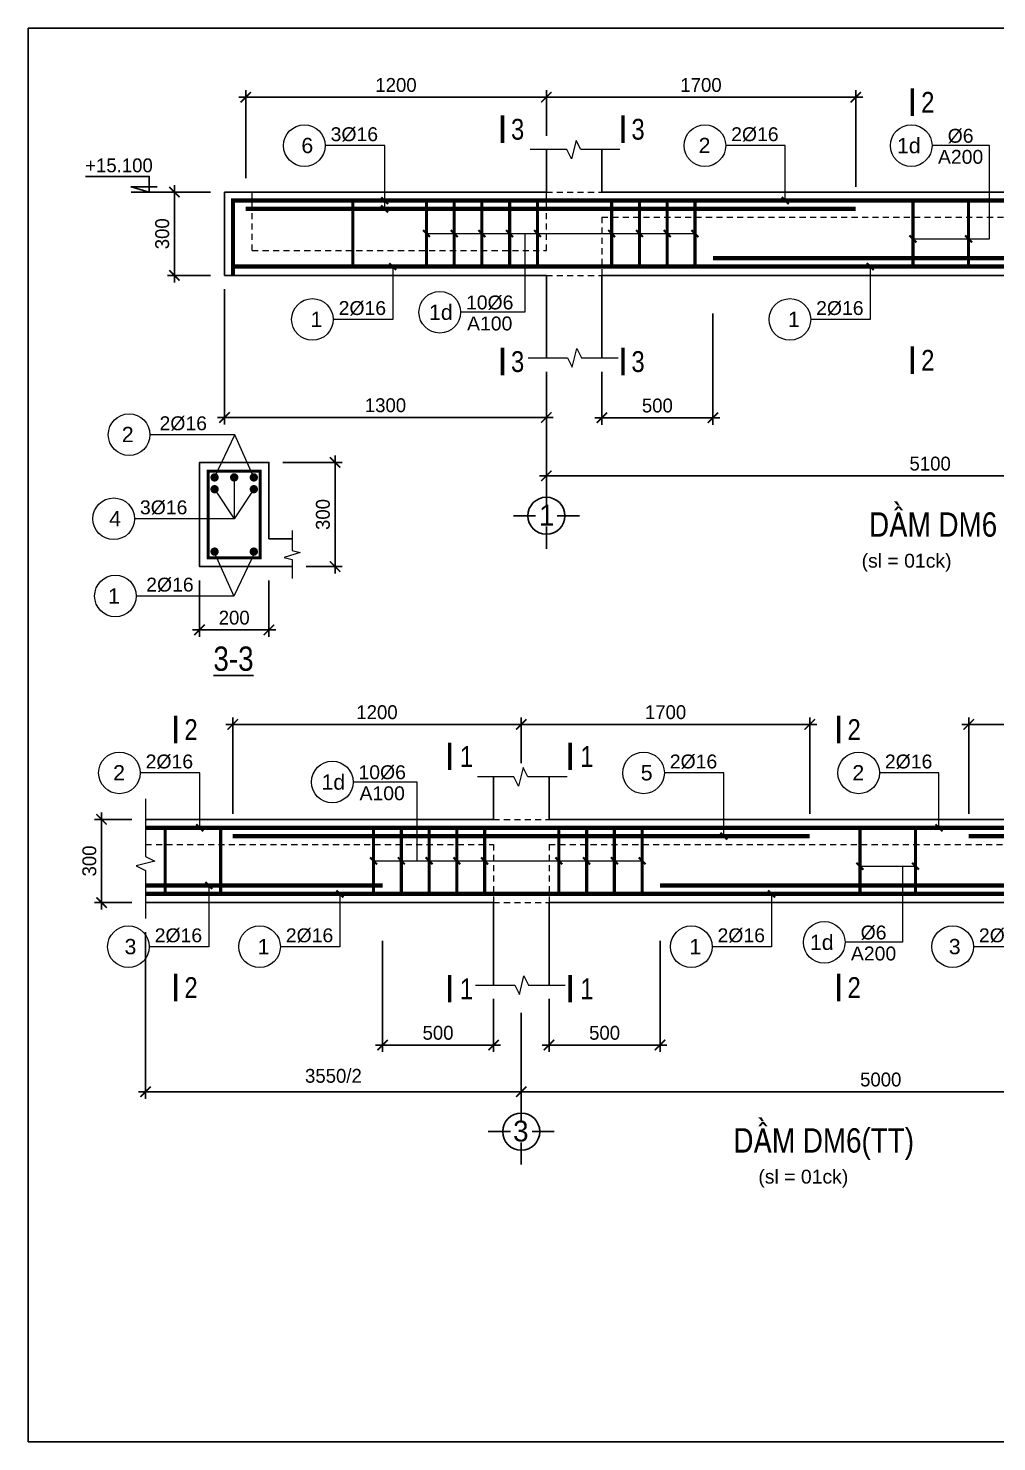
# Model space of a CAD drawing. Header units: millimetres. Extents: x -559287 to -299624, y 2351330 to 2655682.
# Drawn here: x -452324 to -438366, y 2387725 to 2408092 of the extents above; entities that cross this region are included whole.
import ezdxf
from ezdxf.enums import TextEntityAlignment as Align

# ---------------------------------------------------------------- set-up
doc = ezdxf.new("R2010")
doc.units = ezdxf.units.MM
doc.header["$LTSCALE"] = 10
doc.linetypes.add('HIDDEN', pattern=[0.3, 0.175, -0.125])
doc.linetypes.add('HIDDENX2', pattern=[0.75, 0.5, -0.25])
doc.layers.get('0').update_dxf_attribs({"lineweight": 20})
doc.layers.get('Defpoints').update_dxf_attribs({"lineweight": 20})
for name, color, linetype, lineweight in [('Dim', 251, 'Continuous', 15), ('Net khuat', 76, 'HIDDENX2', 15), ('Net manh', 8, 'Continuous', 13), ('Net thay', 4, 'Continuous', 25), ('Text', 54, 'Continuous', 25), ('Thep dai', 2, 'Continuous', 50), ('Thep doc', 140, 'Continuous', 60)]:
    doc.layers.add(name, color=color, linetype=linetype, lineweight=lineweight)
doc.layers.add('ththep', color=3, linetype='Continuous')
doc.styles.add('HELVE', font='VHAVAN.TTF', dxfattribs={"height": 800})
doc.styles.add('IN-NHO', font='VHELVEN.TTF', dxfattribs={"height": 200})
doc.styles.add('NGHIA5', font='arial_0.ttf', dxfattribs={"height": 180})
doc.styles.get("Standard").update_dxf_attribs({"font": 'nghia5.shx', "height": 200})
doc.styles.add('STYLE1-S1', font='VHARIALN.TTF')
doc.dimstyles.new('dim20', dxfattribs={"dimscale": 100, "dimtxt": 200, "dimasz": 1.5, "dimexe": 1, "dimexo": 2, "dimgap": 0.75, "dimtad": 1, "dimdec": 0, "dimlfac": 0.2, "dimzin": 0, "dimdsep": 46, "dimtxsty": 'Standard', "dimblk1": 'ARCHTICK', "dimblk2": 'ARCHTICK', "dimsah": 1, "dimcen": 0.09, "dimdle": 1, "dimclrd": 256, "dimclre": 256, "dimclrt": 54, "dimadec": 0, "dimazin": 0, "dimtfac": 1, "dimtdec": 0, "dimtofl": 0, "dimtmove": 2, "dimatfit": 3, "dimfxl": 0, "dimtolj": 1, "dimtzin": 0, "dimarcsym": 0})
doc.dimstyles.new('dim25', dxfattribs={"dimscale": 100, "dimtxt": 200, "dimasz": 1.5, "dimexe": 1, "dimexo": 2, "dimgap": 0.75, "dimtad": 1, "dimdec": 0, "dimlfac": 0.25, "dimzin": 0, "dimdsep": 46, "dimtxsty": 'Standard', "dimblk1": 'ARCHTICK', "dimblk2": 'ARCHTICK', "dimsah": 1, "dimcen": 0.09, "dimdle": 1, "dimclrd": 256, "dimclre": 256, "dimclrt": 54, "dimadec": 0, "dimazin": 0, "dimtfac": 1, "dimtdec": 0, "dimtofl": 0, "dimtmove": 2, "dimatfit": 3, "dimfxl": 0, "dimtolj": 1, "dimtzin": 0, "dimarcsym": 0})

# ---------------------------------------------------------------- blocks, each defined once
blk = doc.blocks.new('_ARCHTICK')
at = {"color": 0, "linetype": 'ByBlock', "const_width": 0.15}
blk.add_lwpolyline([(-0.5, -0.5), (0.5, 0.5)], dxfattribs=at)
blk = doc.blocks.new('*D524')
at = {"layer": 'Defpoints', "color": 0, "ltscale": 3, "transparency": 16777216}
for p in [(-434857, 2398061), (-438770, 2396571), (-434857, 2396637)]:
    blk.add_point(p, dxfattribs=at)
at = {"layer": 'Dim', "lineweight": -2, "ltscale": 3, "transparency": 16777216}
for p, q in [((-438770, 2396771), (-438770, 2398161)), ((-434857, 2396837), (-434857, 2398161)), ((-438870, 2398061), (-434757, 2398061))]:
    blk.add_line(p, q, dxfattribs=at)
at = {"layer": 'Dim', "lineweight": -2, "ltscale": 3, "transparency": 16777216, "xscale": 150, "yscale": 150, "zscale": 150, "rotation": 180}
blk.add_blockref('_ARCHTICK', (-438770, 2398061), dxfattribs=at)
at = {"layer": 'Dim', "lineweight": -2, "ltscale": 3, "transparency": 16777216, "xscale": 150, "yscale": 150, "zscale": 150}
blk.add_blockref('_ARCHTICK', (-434857, 2398061), dxfattribs=at)
at = {"layer": 'Dim', "color": 54, "ltscale": 3, "transparency": 16777216, "insert": (-436813, 2398236), "char_height": 200, "attachment_point": 5}
blk.add_mtext('\\A1;1700', dxfattribs=at)
blk = doc.blocks.new('*D525')
at = {"layer": 'Defpoints', "color": 0, "ltscale": 10, "transparency": 16777216}
for p in [(-434857, 2394305), (-445218, 2394105), (-445218, 2392768)]:
    blk.add_point(p, dxfattribs=at)
at = {"layer": 'Dim', "lineweight": -2, "ltscale": 10, "transparency": 16777216}
for p, q in [((-434857, 2394105), (-434857, 2392668)), ((-445218, 2393905), (-445218, 2392668)), ((-434757, 2392768), (-445318, 2392768))]:
    blk.add_line(p, q, dxfattribs=at)
at = {"layer": 'Dim', "lineweight": -2, "ltscale": 10, "transparency": 16777216, "xscale": 150, "yscale": 150, "zscale": 150, "rotation": 180}
blk.add_blockref('_ARCHTICK', (-445218, 2392768), dxfattribs=at)
at = {"layer": 'Dim', "lineweight": -2, "ltscale": 10, "transparency": 16777216, "xscale": 150, "yscale": 150, "zscale": 150}
blk.add_blockref('_ARCHTICK', (-434857, 2392768), dxfattribs=at)
at = {"layer": 'Dim', "color": 54, "ltscale": 10, "transparency": 16777216, "insert": (-440038, 2392943), "char_height": 200, "attachment_point": 5}
blk.add_mtext('\\A1;5000', dxfattribs=at)
blk = doc.blocks.new('truc ngang-helve')
for points in [[(0, -4.8), (0, 0)], [(-2.33, -7.13), (-7.13, -7.13)], [(2.33, -7.13), (7.13, -7.13)], [(0, -9.45), (0, -14.26)]]:
    blk.add_lwpolyline(points)
blk.add_circle((0, -7.13), 4)
at = {"style": 'HELVE'}
blk.add_attdef('A', text='', height=4.5, dxfattribs=at).set_placement((0.03, -7.01), align=Align.MIDDLE_CENTER)
blk = doc.blocks.new('*D526')
at = {"layer": 'Defpoints', "color": 0, "ltscale": 3, "transparency": 16777216}
for p in [(-445218, 2398061), (-445218, 2397304), (-441060, 2396571)]:
    blk.add_point(p, dxfattribs=at)
at = {"layer": 'Dim', "lineweight": -2, "ltscale": 3, "transparency": 16777216}
for p, q in [((-445218, 2397504), (-445218, 2398161)), ((-441060, 2396771), (-441060, 2398161)), ((-440960, 2398061), (-445318, 2398061))]:
    blk.add_line(p, q, dxfattribs=at)
at = {"layer": 'Dim', "lineweight": -2, "ltscale": 3, "transparency": 16777216, "xscale": 150, "yscale": 150, "zscale": 150, "rotation": 180}
blk.add_blockref('_ARCHTICK', (-445218, 2398061), dxfattribs=at)
at = {"layer": 'Dim', "lineweight": -2, "ltscale": 3, "transparency": 16777216, "xscale": 150, "yscale": 150, "zscale": 150}
blk.add_blockref('_ARCHTICK', (-441060, 2398061), dxfattribs=at)
at = {"layer": 'Dim', "color": 54, "ltscale": 3, "transparency": 16777216, "insert": (-443139, 2398236), "char_height": 200, "attachment_point": 5}
blk.add_mtext('\\A1;1700', dxfattribs=at)
blk = doc.blocks.new('*D527')
at = {"layer": 'Defpoints', "color": 0, "ltscale": 10, "transparency": 16777216}
for p in [(-450633, 2395265), (-445218, 2394105), (-445218, 2392768)]:
    blk.add_point(p, dxfattribs=at)
at = {"layer": 'Dim', "lineweight": -2, "ltscale": 10, "transparency": 16777216}
for p, q in [((-450633, 2395065), (-450633, 2392668)), ((-445218, 2393905), (-445218, 2392668)), ((-450733, 2392768), (-445118, 2392768))]:
    blk.add_line(p, q, dxfattribs=at)
at = {"layer": 'Dim', "lineweight": -2, "ltscale": 10, "transparency": 16777216, "xscale": 150, "yscale": 150, "zscale": 150, "rotation": 180}
blk.add_blockref('_ARCHTICK', (-450633, 2392768), dxfattribs=at)
at = {"layer": 'Dim', "lineweight": -2, "ltscale": 10, "transparency": 16777216, "xscale": 150, "yscale": 150, "zscale": 150}
blk.add_blockref('_ARCHTICK', (-445218, 2392768), dxfattribs=at)
at = {"layer": 'Dim', "color": 54, "ltscale": 10, "transparency": 16777216, "insert": (-447926, 2392996), "char_height": 200, "attachment_point": 5}
blk.add_mtext('\\A1;3550/2', dxfattribs=at)
blk = doc.blocks.new('*D529')
at = {"layer": 'Defpoints', "color": 0, "ltscale": 10, "transparency": 16777216}
for p in [(-443219, 2395142), (-444818, 2394305), (-443219, 2393441)]:
    blk.add_point(p, dxfattribs=at)
at = {"layer": 'Dim', "lineweight": -2, "ltscale": 10, "transparency": 16777216}
for p, q in [((-443219, 2394942), (-443219, 2393341)), ((-444818, 2394105), (-444818, 2393341)), ((-444918, 2393441), (-443119, 2393441))]:
    blk.add_line(p, q, dxfattribs=at)
at = {"layer": 'Dim', "lineweight": -2, "ltscale": 10, "transparency": 16777216, "xscale": 150, "yscale": 150, "zscale": 150, "rotation": 180}
blk.add_blockref('_ARCHTICK', (-444818, 2393441), dxfattribs=at)
at = {"layer": 'Dim', "lineweight": -2, "ltscale": 10, "transparency": 16777216, "xscale": 150, "yscale": 150, "zscale": 150}
blk.add_blockref('_ARCHTICK', (-443219, 2393441), dxfattribs=at)
at = {"layer": 'Dim', "color": 54, "ltscale": 10, "transparency": 16777216, "insert": (-444018, 2393616), "char_height": 200, "attachment_point": 5}
blk.add_mtext('\\A1;500', dxfattribs=at)
blk = doc.blocks.new('*D536')
at = {"layer": 'Defpoints', "color": 0, "ltscale": 10, "transparency": 16777216}
for p in [(-444857, 2403343), (-433796, 2403343), (-444857, 2401643)]:
    blk.add_point(p, dxfattribs=at)
at = {"layer": 'Dim', "lineweight": -2, "ltscale": 10, "transparency": 16777216}
for p, q in [((-444857, 2403143), (-444857, 2401543)), ((-433796, 2403143), (-433796, 2401543)), ((-433696, 2401643), (-444957, 2401643))]:
    blk.add_line(p, q, dxfattribs=at)
at = {"layer": 'Dim', "lineweight": -2, "ltscale": 10, "transparency": 16777216, "xscale": 150, "yscale": 150, "zscale": 150, "rotation": 180}
blk.add_blockref('_ARCHTICK', (-444857, 2401643), dxfattribs=at)
at = {"layer": 'Dim', "lineweight": -2, "ltscale": 10, "transparency": 16777216, "xscale": 150, "yscale": 150, "zscale": 150}
blk.add_blockref('_ARCHTICK', (-433796, 2401643), dxfattribs=at)
at = {"layer": 'Dim', "color": 54, "ltscale": 10, "transparency": 16777216, "insert": (-439326, 2401818), "char_height": 200, "attachment_point": 5}
blk.add_mtext('\\A1;5100', dxfattribs=at)
blk = doc.blocks.new('*D537')
at = {"layer": 'Defpoints', "color": 0, "ltscale": 3, "transparency": 16777216}
for p in [(-444857, 2407099), (-444857, 2406343), (-440398, 2405609)]:
    blk.add_point(p, dxfattribs=at)
at = {"layer": 'Dim', "lineweight": -2, "ltscale": 3, "transparency": 16777216}
for p, q in [((-440298, 2407099), (-444957, 2407099)), ((-444857, 2406543), (-444857, 2407199)), ((-440398, 2405809), (-440398, 2407199))]:
    blk.add_line(p, q, dxfattribs=at)
at = {"layer": 'Dim', "lineweight": -2, "ltscale": 3, "transparency": 16777216, "xscale": 150, "yscale": 150, "zscale": 150, "rotation": 180}
blk.add_blockref('_ARCHTICK', (-444857, 2407099), dxfattribs=at)
at = {"layer": 'Dim', "lineweight": -2, "ltscale": 3, "transparency": 16777216, "xscale": 150, "yscale": 150, "zscale": 150}
blk.add_blockref('_ARCHTICK', (-440398, 2407099), dxfattribs=at)
at = {"layer": 'Dim', "color": 54, "ltscale": 3, "transparency": 16777216, "insert": (-442628, 2407274), "char_height": 200, "attachment_point": 5}
blk.add_mtext('\\A1;1700', dxfattribs=at)
blk = doc.blocks.new('*D538')
at = {"layer": 'Defpoints', "color": 0, "ltscale": 3, "transparency": 16777216}
for p in [(-449190, 2407099), (-444857, 2406343), (-449190, 2405731)]:
    blk.add_point(p, dxfattribs=at)
at = {"layer": 'Dim', "lineweight": -2, "ltscale": 3, "transparency": 16777216}
for p, q in [((-444757, 2407099), (-449290, 2407099)), ((-449190, 2405931), (-449190, 2407199)), ((-444857, 2406543), (-444857, 2407199))]:
    blk.add_line(p, q, dxfattribs=at)
at = {"layer": 'Dim', "lineweight": -2, "ltscale": 3, "transparency": 16777216, "xscale": 150, "yscale": 150, "zscale": 150, "rotation": 180}
blk.add_blockref('_ARCHTICK', (-449190, 2407099), dxfattribs=at)
at = {"layer": 'Dim', "lineweight": -2, "ltscale": 3, "transparency": 16777216, "xscale": 150, "yscale": 150, "zscale": 150}
blk.add_blockref('_ARCHTICK', (-444857, 2407099), dxfattribs=at)
at = {"layer": 'Dim', "color": 54, "ltscale": 3, "transparency": 16777216, "insert": (-447024, 2407274), "char_height": 200, "attachment_point": 5}
blk.add_mtext('\\A1;1200', dxfattribs=at)
blk = doc.blocks.new('*D539')
at = {"layer": 'Defpoints', "color": 0, "ltscale": 10, "transparency": 16777216}
for p in [(-449496, 2404531), (-444857, 2403143), (-444857, 2402484)]:
    blk.add_point(p, dxfattribs=at)
at = {"layer": 'Dim', "lineweight": -2, "ltscale": 10, "transparency": 16777216}
for p, q in [((-449496, 2404331), (-449496, 2402384)), ((-444857, 2402943), (-444857, 2402384)), ((-449596, 2402484), (-444757, 2402484))]:
    blk.add_line(p, q, dxfattribs=at)
at = {"layer": 'Dim', "lineweight": -2, "ltscale": 10, "transparency": 16777216, "xscale": 150, "yscale": 150, "zscale": 150, "rotation": 180}
blk.add_blockref('_ARCHTICK', (-449496, 2402484), dxfattribs=at)
at = {"layer": 'Dim', "lineweight": -2, "ltscale": 10, "transparency": 16777216, "xscale": 150, "yscale": 150, "zscale": 150}
blk.add_blockref('_ARCHTICK', (-444857, 2402484), dxfattribs=at)
at = {"layer": 'Dim', "color": 54, "ltscale": 10, "transparency": 16777216, "insert": (-447176, 2402659), "char_height": 200, "attachment_point": 5}
blk.add_mtext('\\A1;1300', dxfattribs=at)
blk = doc.blocks.new('*D541')
at = {"layer": 'Defpoints', "color": 0, "ltscale": 10, "transparency": 16777216}
for p in [(-442457, 2404180), (-444057, 2403343), (-442457, 2402480)]:
    blk.add_point(p, dxfattribs=at)
at = {"layer": 'Dim', "lineweight": -2, "ltscale": 10, "transparency": 16777216}
for p, q in [((-442457, 2403980), (-442457, 2402380)), ((-444057, 2403143), (-444057, 2402380)), ((-444157, 2402480), (-442357, 2402480))]:
    blk.add_line(p, q, dxfattribs=at)
at = {"layer": 'Dim', "lineweight": -2, "ltscale": 10, "transparency": 16777216, "xscale": 150, "yscale": 150, "zscale": 150, "rotation": 180}
blk.add_blockref('_ARCHTICK', (-444057, 2402480), dxfattribs=at)
at = {"layer": 'Dim', "lineweight": -2, "ltscale": 10, "transparency": 16777216, "xscale": 150, "yscale": 150, "zscale": 150}
blk.add_blockref('_ARCHTICK', (-442457, 2402480), dxfattribs=at)
at = {"layer": 'Dim', "color": 54, "ltscale": 10, "transparency": 16777216, "insert": (-443257, 2402655), "char_height": 200, "attachment_point": 5}
blk.add_mtext('\\A1;500', dxfattribs=at)
blk = doc.blocks.new('*D544')
at = {"layer": 'Defpoints', "color": 0, "ltscale": 3, "transparency": 16777216}
for p in [(-445218, 2398061), (-445218, 2397304), (-449377, 2396571)]:
    blk.add_point(p, dxfattribs=at)
at = {"layer": 'Dim', "lineweight": -2, "ltscale": 3, "transparency": 16777216}
for p, q in [((-449377, 2396771), (-449377, 2398161)), ((-445218, 2397504), (-445218, 2398161)), ((-449477, 2398061), (-445118, 2398061))]:
    blk.add_line(p, q, dxfattribs=at)
at = {"layer": 'Dim', "lineweight": -2, "ltscale": 3, "transparency": 16777216, "xscale": 150, "yscale": 150, "zscale": 150, "rotation": 180}
blk.add_blockref('_ARCHTICK', (-449377, 2398061), dxfattribs=at)
at = {"layer": 'Dim', "lineweight": -2, "ltscale": 3, "transparency": 16777216, "xscale": 150, "yscale": 150, "zscale": 150}
blk.add_blockref('_ARCHTICK', (-445218, 2398061), dxfattribs=at)
at = {"layer": 'Dim', "color": 54, "ltscale": 3, "transparency": 16777216, "insert": (-447298, 2398236), "char_height": 200, "attachment_point": 5}
blk.add_mtext('\\A1;1200', dxfattribs=at)
blk = doc.blocks.new('*D545')
at = {"layer": 'Defpoints', "color": 0, "ltscale": 3, "transparency": 16777216}
for p in [(-451268, 2396693), (-450633, 2396693), (-450633, 2395493)]:
    blk.add_point(p, dxfattribs=at)
at = {"layer": 'Dim', "lineweight": -2, "ltscale": 3, "transparency": 16777216}
for p, q in [((-450833, 2396693), (-451368, 2396693)), ((-451268, 2395393), (-451268, 2396793)), ((-450833, 2395493), (-451368, 2395493))]:
    blk.add_line(p, q, dxfattribs=at)
at = {"layer": 'Dim', "lineweight": -2, "ltscale": 3, "transparency": 16777216, "xscale": 150, "yscale": 150, "zscale": 150}
for p, rotation in [((-451268, 2396693), 90), ((-451268, 2395493), 270)]:
    blk.add_blockref('_ARCHTICK', p, dxfattribs=dict(at, rotation=rotation))
at = {"layer": 'Dim', "color": 54, "ltscale": 3, "transparency": 16777216, "insert": (-451443, 2396093), "char_height": 200, "attachment_point": 5, "rotation": 90}
blk.add_mtext('\\A1;300', dxfattribs=at)
blk = doc.blocks.new('*D546')
at = {"layer": 'Defpoints', "color": 0, "ltscale": 10, "transparency": 16777216}
for p in [(-447218, 2395142), (-445618, 2394305), (-447218, 2393441)]:
    blk.add_point(p, dxfattribs=at)
at = {"layer": 'Dim', "lineweight": -2, "ltscale": 10, "transparency": 16777216}
for p, q in [((-447218, 2394942), (-447218, 2393341)), ((-445618, 2394105), (-445618, 2393341)), ((-445518, 2393441), (-447318, 2393441))]:
    blk.add_line(p, q, dxfattribs=at)
at = {"layer": 'Dim', "lineweight": -2, "ltscale": 10, "transparency": 16777216, "xscale": 150, "yscale": 150, "zscale": 150, "rotation": 180}
blk.add_blockref('_ARCHTICK', (-447218, 2393441), dxfattribs=at)
at = {"layer": 'Dim', "lineweight": -2, "ltscale": 10, "transparency": 16777216, "xscale": 150, "yscale": 150, "zscale": 150}
blk.add_blockref('_ARCHTICK', (-445618, 2393441), dxfattribs=at)
at = {"layer": 'Dim', "color": 54, "ltscale": 10, "transparency": 16777216, "insert": (-446418, 2393616), "char_height": 200, "attachment_point": 5}
blk.add_mtext('\\A1;500', dxfattribs=at)
blk = doc.blocks.new('*D547')
at = {"layer": 'Defpoints', "color": 0, "ltscale": 3, "transparency": 16777216}
for p in [(-449496, 2405731), (-450218, 2404531), (-449496, 2404531)]:
    blk.add_point(p, dxfattribs=at)
at = {"layer": 'Dim', "lineweight": -2, "ltscale": 3, "transparency": 16777216}
for p, q in [((-450218, 2405831), (-450218, 2404431)), ((-449696, 2405731), (-450318, 2405731)), ((-449696, 2404531), (-450318, 2404531))]:
    blk.add_line(p, q, dxfattribs=at)
at = {"layer": 'Dim', "lineweight": -2, "ltscale": 3, "transparency": 16777216, "xscale": 150, "yscale": 150, "zscale": 150}
for p, rotation in [((-450218, 2405731), 90), ((-450218, 2404531), 270)]:
    blk.add_blockref('_ARCHTICK', p, dxfattribs=dict(at, rotation=rotation))
at = {"layer": 'Dim', "color": 54, "ltscale": 3, "transparency": 16777216, "insert": (-450393, 2405131), "char_height": 200, "attachment_point": 5, "rotation": 90}
blk.add_mtext('\\A1;300', dxfattribs=at)
blk = doc.blocks.new('*D552')
at = {"layer": 'Defpoints', "color": 0, "transparency": 16777216}
for p in [(-449856, 2400336), (-448856, 2400336), (-448856, 2399423)]:
    blk.add_point(p, dxfattribs=at)
at = {"layer": 'Dim', "lineweight": -2, "transparency": 16777216}
for p, q in [((-449856, 2400136), (-449856, 2399323)), ((-448856, 2400136), (-448856, 2399323)), ((-449956, 2399423), (-448756, 2399423))]:
    blk.add_line(p, q, dxfattribs=at)
at = {"layer": 'Dim', "lineweight": -2, "transparency": 16777216, "xscale": 150, "yscale": 150, "zscale": 150, "rotation": 180}
blk.add_blockref('_ARCHTICK', (-449856, 2399423), dxfattribs=at)
at = {"layer": 'Dim', "lineweight": -2, "transparency": 16777216, "xscale": 150, "yscale": 150, "zscale": 150}
blk.add_blockref('_ARCHTICK', (-448856, 2399423), dxfattribs=at)
at = {"layer": 'Dim', "color": 54, "transparency": 16777216, "insert": (-449356, 2399598), "char_height": 200, "attachment_point": 5}
blk.add_mtext('\\A1;200', dxfattribs=at)
blk = doc.blocks.new('*D553')
at = {"layer": 'Defpoints', "color": 0, "transparency": 16777216}
for p in [(-448856, 2401836), (-448519, 2400336), (-447902, 2400336)]:
    blk.add_point(p, dxfattribs=at)
at = {"layer": 'Dim', "lineweight": -2, "transparency": 16777216}
for p, q in [((-448656, 2401836), (-447802, 2401836)), ((-447902, 2401936), (-447902, 2400236)), ((-448319, 2400336), (-447802, 2400336))]:
    blk.add_line(p, q, dxfattribs=at)
at = {"layer": 'Dim', "lineweight": -2, "transparency": 16777216, "xscale": 150, "yscale": 150, "zscale": 150}
for p, rotation in [((-447902, 2401836), 90), ((-447902, 2400336), 270)]:
    blk.add_blockref('_ARCHTICK', p, dxfattribs=dict(at, rotation=rotation))
at = {"layer": 'Dim', "color": 54, "transparency": 16777216, "insert": (-448077, 2401086), "char_height": 200, "attachment_point": 5, "rotation": 90}
blk.add_mtext('\\A1;300', dxfattribs=at)
blk = doc.blocks.new('A$C17747A8B')
blk.add_line((0, 0), (525, 0))
blk.add_lwpolyline([(1183, 225), (263, 225), (263, 0), (525, 75), (150, 75)])
at = {"layer": 'Text'}
blk.add_attdef('+3.900', (183, 286), '', height=180, dxfattribs=at)

msp = doc.modelspace()

# ---------------------------------------------------------------- linework, layer by layer
at = {"layer": 'Net khuat', "linetype": 'HIDDEN', "ltscale": 50}
for p, q in [((-449095.9, 2404891.3), (-449095.9, 2405731.3)), ((-444856.9, 2405731.3), (-444056.9, 2405731.3)), ((-444856.9, 2404891.3), (-444856.9, 2405731.3)), ((-444057, 2405371.3), (-434195.7, 2405371.3)), ((-444057, 2405371.3), (-444057, 2404531.3)), ((-449095.9, 2404891.3), (-444856.9, 2404891.3)), ((-444856.9, 2404531.3), (-444057, 2404531.3)), ((-445618.4, 2396692.6), (-444818.4, 2396692.6)), ((-450633, 2396332.6), (-445618.4, 2396332.6)), ((-445618.4, 2396332.6), (-445618.4, 2395492.6)), ((-444818.5, 2396332.6), (-435257.1, 2396332.6)), ((-444818.5, 2396332.6), (-444818.5, 2395492.6)), ((-445618.4, 2395492.6), (-444818.5, 2395492.6))]:
    msp.add_line(p, q, dxfattribs=at)
at = {"layer": 'Net manh'}
for p, q in [((-446585.5, 2405134), (-442715.2, 2405134)), ((-447347, 2396095.2), (-443476.7, 2396095.2))]:
    msp.add_line(p, q, dxfattribs=at)
for points in [[(-443797, 2406343.1), (-444362.1, 2406343.1), (-444429.3, 2406477.2), (-444494.9, 2406209), (-444562.1, 2406343.1), (-445089.5, 2406343.1)], [(-447186.9, 2405489.4), (-447186.9, 2406401.4), (-448044.6, 2406401.4)], [(-441414.1, 2405609.4), (-441414.1, 2406401.4), (-442271.8, 2406401.4)], [(-439573.3, 2405056.7), (-438470, 2405056.7), (-438470, 2406401.4), (-439297.9, 2406401.4)], [(-445167.3, 2405134), (-445167.3, 2404000.1), (-446092.6, 2404000.1)], [(-447071.2, 2404658.2), (-447071.2, 2403896.3), (-447929, 2403896.3)], [(-440189.4, 2404658.2), (-440189.4, 2403896.3), (-441047.1, 2403896.3)], [(-445116.8, 2403343.2), (-444551.6, 2403343.2), (-444484.4, 2403209.1), (-444418.9, 2403477.3), (-444351.6, 2403343.2), (-443824.2, 2403343.2)], [(-449073.4, 2401620.2), (-449346.5, 2402236.1), (-450570.3, 2402236.1)], [(-449638.7, 2401620.2), (-449346.5, 2402236.1), (-450570.3, 2402236.1)], [(-449356, 2401620.2), (-449356, 2401024.5), (-450792.6, 2401024.5)], [(-449638.7, 2401450.2), (-449356, 2401024.5), (-450792.6, 2401024.5)], [(-449073.4, 2401450.2), (-449356, 2401024.5), (-450792.6, 2401024.5)], [(-449656.2, 2400560.6), (-449361.2, 2399911.1), (-450768.2, 2399911.1)], [(-449050.3, 2400559.9), (-449361.2, 2399911.1), (-450768.2, 2399911.1)], [(-449852.7, 2396570.7), (-449852.7, 2397362.7), (-450710.4, 2397362.7)], [(-444558.4, 2397304.4), (-445123.6, 2397304.4), (-445190.8, 2397438.5), (-445256.4, 2397170.3), (-445323.6, 2397304.4), (-445851, 2397304.4)], [(-442298.7, 2396450.7), (-442298.7, 2397362.7), (-443156.4, 2397362.7)], [(-439198.3, 2396570.7), (-439198.3, 2397362.7), (-440056, 2397362.7)], [(-446717, 2396095.2), (-446717, 2397230.7), (-447642.3, 2397230.7)], [(-450633, 2396988.5), (-450633, 2396157.7), (-450498.9, 2396090.5), (-450767.1, 2396025), (-450633, 2395957.7), (-450633, 2395265.5)], [(-439724.6, 2396018), (-439724.6, 2394921.5), (-440552.5, 2394921.5)], [(-440336.8, 2396018), (-439536.8, 2396018)], [(-449722.3, 2395739.5), (-449722.3, 2394857.6), (-450580.1, 2394857.6)], [(-437843.2, 2395739.5), (-437843.2, 2394857.6), (-438701, 2394857.6)], [(-447832.7, 2395619.5), (-447832.7, 2394857.6), (-448690.4, 2394857.6)], [(-441610.5, 2395619.5), (-441610.5, 2394857.6), (-442468.2, 2394857.6)], [(-445878.3, 2394304.5), (-445313.1, 2394304.5), (-445245.9, 2394170.4), (-445180.3, 2394438.6), (-445113.1, 2394304.5), (-444585.7, 2394304.5)]]:
    msp.add_lwpolyline(points, dxfattribs=at)
at = {"layer": 'Net manh', "const_width": 30}
for points in [[(-447136.9, 2405559.4), (-447236.9, 2405659.4)], [(-441364.1, 2405559.4), (-441464.1, 2405659.4)], [(-447136.9, 2405439.4), (-447236.9, 2405539.4)], [(-446535.5, 2405084), (-446635.5, 2405184)], [(-446135.5, 2405084), (-446235.5, 2405184)], [(-445735.5, 2405084), (-445835.5, 2405184)], [(-445335.5, 2405084), (-445435.5, 2405184)], [(-444935.5, 2405084), (-445035.5, 2405184)], [(-443865.2, 2405084), (-443965.2, 2405184)], [(-443465.2, 2405084), (-443565.2, 2405184)], [(-443065.2, 2405084), (-443165.2, 2405184)], [(-442665.2, 2405084), (-442765.2, 2405184)], [(-439523.3, 2405006.7), (-439623.3, 2405106.7)], [(-438723.3, 2405006.7), (-438823.3, 2405106.7)], [(-447021.2, 2404608.2), (-447121.2, 2404708.2)], [(-440139.4, 2404608.2), (-440239.4, 2404708.2)], [(-449802.7, 2396520.7), (-449902.7, 2396620.7)], [(-442248.7, 2396400.7), (-442348.7, 2396500.7)], [(-439148.3, 2396520.7), (-439248.3, 2396620.7)], [(-447297, 2396045.2), (-447397, 2396145.2)], [(-446897, 2396045.2), (-446997, 2396145.2)], [(-446497, 2396045.2), (-446597, 2396145.2)], [(-446097, 2396045.2), (-446197, 2396145.2)], [(-445697, 2396045.2), (-445797, 2396145.2)], [(-444626.7, 2396045.2), (-444726.7, 2396145.2)], [(-444226.7, 2396045.2), (-444326.7, 2396145.2)], [(-443826.7, 2396045.2), (-443926.7, 2396145.2)], [(-443426.7, 2396045.2), (-443526.7, 2396145.2)], [(-440286.8, 2395968), (-440386.8, 2396068)], [(-439486.8, 2395968), (-439586.8, 2396068)], [(-449672.3, 2395689.5), (-449772.3, 2395789.5)], [(-447782.7, 2395569.5), (-447882.7, 2395669.5)], [(-441560.5, 2395569.5), (-441660.5, 2395669.5)]]:
    msp.add_lwpolyline(points, dxfattribs=at)
at = {"layer": 'Net manh', "ltscale": 3}
msp.add_lwpolyline([(-448519.3, 2400856.5), (-448519.3, 2400568.4), (-448403.4, 2400537.4), (-448635.2, 2400467.5), (-448519.3, 2400436.4), (-448519.3, 2400162.5)], dxfattribs=at)
at = {"layer": 'Net manh'}
for centre in [(-448344.6, 2406401.4), (-442571.8, 2406401.4), (-439597.9, 2406401.4), (-448229, 2403896.3), (-446392.6, 2404000.1), (-441347.1, 2403896.3), (-450870.3, 2402236.1), (-451092.6, 2401024.5), (-451068.2, 2399911.1), (-451010.4, 2397362.7), (-447942.3, 2397230.7), (-443456.4, 2397362.7), (-440356, 2397362.7), (-440852.5, 2394921.5), (-450880.1, 2394857.6), (-448990.4, 2394857.6), (-442768.2, 2394857.6), (-439001, 2394857.6)]:
    msp.add_circle(centre, 300, dxfattribs=at)
at = {"layer": 'Net thay'}
for p, q in [((-444856.9, 2405731.3), (-444856.9, 2406343.1)), ((-444056.9, 2405731.3), (-444056.9, 2406343.1)), ((-444856.9, 2403343.2), (-444856.9, 2404531.3)), ((-444056.9, 2404531.3), (-444056.9, 2403343.2)), ((-445618.4, 2396692.6), (-445618.4, 2397304.4)), ((-444818.4, 2396692.6), (-444818.4, 2397304.4)), ((-445618.4, 2394304.5), (-445618.4, 2395492.6)), ((-444818.4, 2395492.6), (-444818.4, 2394304.5))]:
    msp.add_line(p, q, dxfattribs=at)
at = {"layer": 'Net thay', "ltscale": 10}
for p, q in [((-449495.9, 2404531.3), (-449495.9, 2405731.3)), ((-449495.9, 2405731.3), (-444856.9, 2405731.3)), ((-434195.7, 2405731.3), (-444056.9, 2405731.3)), ((-444856.9, 2404531.3), (-449495.9, 2404531.3)), ((-434195.7, 2404531.3), (-444056.9, 2404531.3)), ((-450633, 2396692.6), (-445618.4, 2396692.6)), ((-435257.1, 2396692.6), (-444818.4, 2396692.6)), ((-445618.4, 2395492.6), (-450633, 2395492.6)), ((-435257.1, 2395492.6), (-444818.4, 2395492.6))]:
    msp.add_line(p, q, dxfattribs=at)
msp.add_lwpolyline([(-448519.3, 2400335.6), (-449856, 2400335.6), (-449856, 2401835.6), (-448856, 2401835.6), (-448856, 2400735.6), (-448519.3, 2400735.6)], dxfattribs=at)
at = {"layer": 'Text', "const_width": 50}
for points in [[(-439582.4, 2407225.9), (-439582.4, 2406828.7)], [(-445488.4, 2406838.4), (-445488.4, 2406441.1)], [(-443752.4, 2406838.4), (-443752.4, 2406441.1)], [(-445488.4, 2403490.4), (-445488.4, 2403093.1)], [(-443752.4, 2403490.4), (-443752.4, 2403093.1)], [(-439582.4, 2403509), (-439582.4, 2403111.7)], [(-450200.6, 2398187.2), (-450200.6, 2397789.9)], [(-440643.9, 2398187.2), (-440643.9, 2397789.9)], [(-446249.9, 2397799.6), (-446249.9, 2397402.4)], [(-444513.8, 2397799.6), (-444513.8, 2397402.4)], [(-450200.6, 2394470.2), (-450200.6, 2394073)], [(-446249.9, 2394451.7), (-446249.9, 2394054.4)], [(-444513.8, 2394451.7), (-444513.8, 2394054.4)], [(-440643.9, 2394470.2), (-440643.9, 2394073)]]:
    msp.add_lwpolyline(points, dxfattribs=at)
at = {"layer": 'Thep dai', "const_width": 45}
for points in [[(-447647.5, 2404658.5), (-447647.5, 2405609.4)], [(-446585.5, 2404658.5), (-446585.5, 2405609.4)], [(-446185.5, 2404658.5), (-446185.5, 2405609.4)], [(-445785.5, 2404658.5), (-445785.5, 2405609.4)], [(-445385.5, 2404658.5), (-445385.5, 2405609.4)], [(-444985.5, 2404658.5), (-444985.5, 2405609.4)], [(-443915.2, 2404658.5), (-443915.2, 2405609.4)], [(-443515.2, 2404658.5), (-443515.2, 2405609.4)], [(-443115.2, 2404658.5), (-443115.2, 2405609.4)], [(-442715.2, 2404658.5), (-442715.2, 2405609.4)], [(-439573.3, 2404658.5), (-439573.3, 2405609.4)], [(-438773.3, 2404658.5), (-438773.3, 2405609.4)], [(-449731, 2400460.6), (-448981, 2400460.6), (-448981, 2401710.6), (-449731, 2401710.6), (-449731, 2400460.6)], [(-450350.4, 2395619.8), (-450350.4, 2396570.7)], [(-449550.4, 2395619.8), (-449550.4, 2396570.7)], [(-447347, 2395619.8), (-447347, 2396570.7)], [(-446947, 2395619.8), (-446947, 2396570.7)], [(-446547, 2395619.8), (-446547, 2396570.7)], [(-446147, 2395619.8), (-446147, 2396570.7)], [(-445747, 2395619.8), (-445747, 2396570.7)], [(-444676.7, 2395619.8), (-444676.7, 2396570.7)], [(-444276.7, 2395619.8), (-444276.7, 2396570.7)], [(-443876.7, 2395619.8), (-443876.7, 2396570.7)], [(-443476.7, 2395619.8), (-443476.7, 2396570.7)], [(-440336.8, 2395619.8), (-440336.8, 2396570.7)], [(-439536.8, 2395619.8), (-439536.8, 2396570.7)]]:
    msp.add_lwpolyline(points, dxfattribs=at)
at = {"layer": 'Thep doc', "ltscale": 10, "const_width": 60}
for points in [[(-428943, 2405609.4), (-449374, 2405609.4), (-449374, 2404531.3)], [(-449190.3, 2405489.4), (-440398.2, 2405489.4)], [(-435795.4, 2404778.5), (-442457.1, 2404778.5)], [(-428943, 2404658.5), (-449374, 2404658.5)], [(-424873.6, 2395492.6), (-424873.6, 2396570.7), (-450633, 2396570.7)], [(-449377, 2396450.7), (-441059.7, 2396450.7)], [(-430944.5, 2396450.7), (-438769.8, 2396450.7)], [(-450633, 2395739.8), (-447218.1, 2395739.8)], [(-424873.6, 2395619.8), (-450633, 2395619.8)], [(-436856.9, 2395739.8), (-443218.6, 2395739.8)]]:
    msp.add_lwpolyline(points, dxfattribs=at)
at = {"layer": 'Thep doc', "const_width": 60}
for points in [[(-449668.7, 2401620.2, 1), (-449608.7, 2401620.2, 1)], [(-449326, 2401620.2, -1), (-449386, 2401620.2, -1)], [(-449043.4, 2401620.2, -1), (-449103.4, 2401620.2, -1)], [(-449668.7, 2401450.2, 1), (-449608.7, 2401450.2, 1)], [(-449043.4, 2401450.2, -1), (-449103.4, 2401450.2, -1)], [(-449668.7, 2400551, -1), (-449608.7, 2400551, -1)], [(-449043.4, 2400551, 1), (-449103.4, 2400551, 1)]]:
    msp.add_lwpolyline(points, format="xyb", close=True, dxfattribs=at)
at = {"layer": 'ththep'}
msp.add_lwpolyline([(-452324, 2408092.2), (-423898.3, 2408092.2), (-423898.3, 2387724.7), (-452324, 2387724.7)], close=True, dxfattribs=at)

# ---------------------------------------------------------------- block references
at = {"layer": 'Net thay'}
ref = msp.add_blockref('A$C17747A8B', (-450317.9, 2405731.3), dxfattribs=dict(at, xscale=-1))
ref.add_attrib('+3.900', '+15.100', (-451503.6, 2406016.8), dxfattribs={"layer": 'Text', "height": 200})
ref = msp.add_blockref('truc ngang-helve', (-444856.9, 2401543.4), dxfattribs=dict(at, xscale=66.66666666662786, yscale=66.66666666604578, zscale=66.66666666666667))
ref.add_attrib('A', '1', dxfattribs={"layer": 'Text', "height": 300, "style": 'HELVE'}).set_placement((-444852, 2401076.3), align=Align.MIDDLE_CENTER)
ref = msp.add_blockref('truc ngang-helve', (-445218.4, 2392668.1), dxfattribs=dict(at, xscale=66.66666666662786, yscale=66.66666666604578, zscale=66.66666666666667))
ref.add_attrib('A', '3', dxfattribs={"layer": 'Text', "height": 300, "style": 'HELVE'}).set_placement((-445224.9, 2392201), align=Align.MIDDLE_CENTER)

# ---------------------------------------------------------------- texts
at = {"layer": 'Text'}
for s, height, style, p in [('2', 300, 'STYLE1-S1', (-439359.7, 2407024.8)), ('3', 300, 'STYLE1-S1', (-445271.4, 2406637.2)), ('3', 300, 'STYLE1-S1', (-443535.3, 2406637.2)), ('6', 220, 'IN-NHO', (-448302.4, 2406403.4)), ('2', 220, 'IN-NHO', (-442577.2, 2406403.4)), ('1d', 220, 'IN-NHO', (-439633.4, 2406401.4)), ('1', 220, 'IN-NHO', (-448171.1, 2403898.3)), ('1d', 220, 'IN-NHO', (-446377.5, 2404000.1)), ('1', 220, 'IN-NHO', (-441289.2, 2403898.3)), ('3', 300, 'STYLE1-S1', (-445271.4, 2403289.3)), ('3', 300, 'STYLE1-S1', (-443535.3, 2403289.3)), ('2', 300, 'STYLE1-S1', (-439359.7, 2403307.8)), ('2', 220, 'IN-NHO', (-450890.2, 2402238.2)), ('4', 220, 'IN-NHO', (-451072.7, 2401026.5)), ('1', 220, 'IN-NHO', (-451088.1, 2399913.2)), ('%%U3-3', 350, 'STYLE1-S1', (-449366.3, 2399008.7)), ('2', 300, 'STYLE1-S1', (-449977.8, 2397986.1)), ('2', 300, 'STYLE1-S1', (-440421.1, 2397986.1)), ('1', 300, 'STYLE1-S1', (-446008.3, 2397598.5)), ('1', 300, 'STYLE1-S1', (-444272.2, 2397598.5)), ('2', 220, 'IN-NHO', (-451015.8, 2397364.7)), ('5', 220, 'IN-NHO', (-443411.2, 2397364.7)), ('2', 220, 'IN-NHO', (-440361.4, 2397364.7)), ('1d', 220, 'IN-NHO', (-447927.2, 2397230.7)), ('1d', 220, 'IN-NHO', (-440888, 2394921.5)), ('3', 220, 'IN-NHO', (-450851, 2394859.6)), ('1', 220, 'IN-NHO', (-448932.5, 2394859.6)), ('1', 220, 'IN-NHO', (-442710.3, 2394859.6)), ('3', 220, 'IN-NHO', (-438971.9, 2394859.6)), ('2', 300, 'STYLE1-S1', (-449977.8, 2394269.1)), ('2', 300, 'STYLE1-S1', (-440421.1, 2394269.1)), ('1', 300, 'STYLE1-S1', (-446008.3, 2394250.6)), ('1', 300, 'STYLE1-S1', (-444272.2, 2394250.6))]:
    msp.add_text(s, height=height, dxfattribs=dict(at, style=style)).set_placement(p, align=Align.MIDDLE_CENTER)
at = {"layer": 'Text', "ltscale": 3, "style": 'NGHIA5'}
for s, p in [('3%%C16', (-447624.4, 2406465.7)), ('2%%C16', (-441851.6, 2406465.7)), ('%%C6', (-438886.5, 2406442.7)), ('A200', (-438886.5, 2406139.6)), ('10%%C6', (-445673.4, 2404041.4)), ('2%%C16', (-447508.8, 2403960.5)), ('2%%C16', (-440626.9, 2403960.5)), ('A100', (-445673.4, 2403738.3)), ('2%%C16', (-450090.4, 2402300.4)), ('3%%C16', (-450372.4, 2401088.8)), ('2%%C16', (-450282.4, 2399975.4)), ('2%%C16', (-450290.2, 2397426.9)), ('10%%C6', (-447223.1, 2397271.9)), ('2%%C16', (-442736.3, 2397426.9)), ('2%%C16', (-439635.9, 2397426.9)), ('A100', (-447223.1, 2396968.9)), ('2%%C16', (-450159.9, 2394921.8)), ('2%%C16', (-448270.3, 2394921.8)), ('2%%C16', (-442048.1, 2394921.8)), ('%%C6', (-440141.1, 2394962.8)), ('2%%C16', (-438280.8, 2394921.8)), ('A200', (-440141.1, 2394659.7))]:
    msp.add_text(s, height=200, dxfattribs=at).set_placement(p, align=Align.CENTER)
at = {"layer": 'Text', "style": 'STYLE1-S1'}
for s, p in [('DÇM Dm6', (-438359.1, 2400766.5)), ('DÇM Dm6(tt)', (-439557.9, 2391891.2))]:
    msp.add_text(s, height=350, dxfattribs=at).set_placement(p, align=Align.RIGHT)
at = {"layer": 'Text', "ltscale": 3, "style": 'NGHIA5'}
for p in [(-440313.3, 2400319.9), (-441801.6, 2391444.7)]:
    msp.add_text('(sl = 01ck)', height=200, dxfattribs=at).set_placement(p)

# ---------------------------------------------------------------- dimensions: what is measured, and where the dimension line sits
at = {"layer": 'Dim', "ltscale": 3}
for base, p1, p2, text, picture, middle in [((-449190.3, 2407099.5), (-444856.9, 2406343.1), (-449190.3, 2405731.3), '1200', '*D538', (-447023.6, 2407274.5)), ((-444856.9, 2407099.5), (-440398.2, 2405609.4), (-444856.9, 2406343.1), '1700', '*D537', (-442627.5, 2407274.5)), ((-445218.4, 2398060.7), (-441059.7, 2396570.7), (-445218.4, 2397304.4), '1700', '*D526', (-443139, 2398235.7))]:
    dim = msp.add_linear_dim(base=base, p1=p1, p2=p2, angle=180, text=text, dimstyle='dim25', dxfattribs=at)
    dim.commit()
    dim.dimension.update_dxf_attribs({"geometry": picture, "text_midpoint": middle})
for base, p1, p2, picture, middle in [((-450217.9, 2404531.3), (-449495.9, 2405731.3), (-449496, 2404531.3), '*D547', (-450392.9, 2405131.3)), ((-451268.1, 2396692.6), (-450633, 2395492.6), (-450633, 2396692.6), '*D545', (-451443.1, 2396092.6))]:
    dim = msp.add_linear_dim(base=base, p1=p1, p2=p2, angle=90, dimstyle='dim25', dxfattribs=at)
    dim.commit()
    dim.dimension.update_dxf_attribs({"geometry": picture, "text_midpoint": middle})
at = {"layer": 'Dim', "ltscale": 10}
for base, p1, p2, text, picture, middle in [((-444856.9, 2402484.5), (-449495.9, 2404531.3), (-444856.9, 2403143.2), '1300', '*D539', (-447176.4, 2402659.5)), ((-445218.4, 2392768.1), (-450633, 2395265.5), (-445218.4, 2394104.5), '3550/2', '*D527', (-447925.7, 2392995.5)), ((-447218.1, 2393441.3), (-445618.4, 2394304.5), (-447218.1, 2395141.5), '500', '*D546', (-446418.2, 2393616.3))]:
    dim = msp.add_linear_dim(base=base, p1=p1, p2=p2, angle=180, text=text, dimstyle='dim25', dxfattribs=at)
    dim.commit()
    dim.dimension.update_dxf_attribs({"geometry": picture, "text_midpoint": middle})
for base, p1, p2, text, picture, middle in [((-442457.1, 2402480), (-444056.9, 2403343.2), (-442457.1, 2404180.2), '500', '*D541', (-443257, 2402655)), ((-444856.9, 2401643.4), (-433795.7, 2403343.2), (-444856.9, 2403343.2), '5100', '*D536', (-439326.3, 2401818.4)), ((-443218.6, 2393441.3), (-444818.4, 2394304.5), (-443218.6, 2395141.5), '500', '*D529', (-444018.5, 2393616.3)), ((-445218.4, 2392768.1), (-434857.1, 2394304.5), (-445218.4, 2394104.5), '5000', '*D525', (-440037.7, 2392943.1))]:
    dim = msp.add_linear_dim(base=base, p1=p1, p2=p2, text=text, dimstyle='dim25', dxfattribs=at)
    dim.commit()
    dim.dimension.update_dxf_attribs({"geometry": picture, "text_midpoint": middle})
at = {"layer": 'Dim'}
dim = msp.add_linear_dim(base=(-447902.4, 2400335.6), p1=(-448856, 2401835.6), p2=(-448519.3, 2400335.6), angle=270, dimstyle='dim20', dxfattribs=at)
dim.commit()
dim.dimension.update_dxf_attribs({"geometry": '*D553', "text_midpoint": (-448077.4, 2401085.6)})
dim = msp.add_linear_dim(base=(-448856, 2399422.7), p1=(-449856, 2400335.6), p2=(-448856, 2400335.6), dimstyle='dim20', dxfattribs=at)
dim.commit()
dim.dimension.update_dxf_attribs({"geometry": '*D552', "text_midpoint": (-449356, 2399597.7)})
at = {"layer": 'Dim', "ltscale": 3}
for base, p1, p2, text, picture, middle in [((-445218.4, 2398060.7), (-449377, 2396570.7), (-445218.4, 2397304.4), '1200', '*D544', (-447297.7, 2398235.7)), ((-434857.1, 2398060.7), (-438769.8, 2396570.7), (-434857.1, 2396636.6), '1700', '*D524', (-436813.4, 2398235.7))]:
    dim = msp.add_linear_dim(base=base, p1=p1, p2=p2, text=text, dimstyle='dim25', dxfattribs=at)
    dim.commit()
    dim.dimension.update_dxf_attribs({"geometry": picture, "text_midpoint": middle})

doc.saveas('drawing.dxf')
